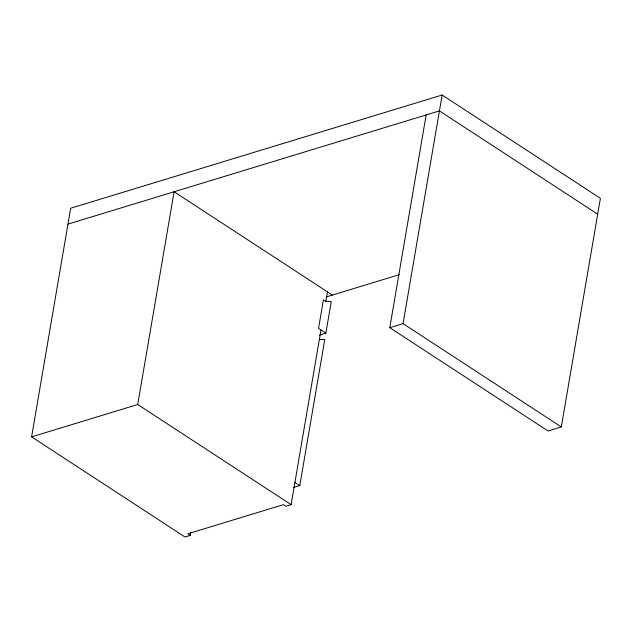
<?xml version="1.0" encoding="UTF-8"?>
<svg xmlns="http://www.w3.org/2000/svg" width="632" height="632" viewBox="0 0 632 632"><rect width="100%" height="100%" fill="white"/><g stroke="black" fill="none" stroke-linecap="round" stroke-linejoin="round"><path stroke-width="0.95" d="M190.793 532.468L190.303 535.367L184.994 536.987L31.6 436.87L70.681 208.236L442.139 95.013L600.4 198.314L561.319 426.94L548.055 430.984L389.786 327.692L426.158 114.937M31.6 436.87L137.729 404.519L174.1 191.765L332.361 295.057M190.303 535.367L187.87 533.779L283.381 504.668L285.822 506.256L291.123 504.636L320.977 329.991M319.271 335.173L325.851 333.167L331.279 301.409L325.859 301.409L327.495 291.881M293.216 487.588L299.797 485.589L324.761 339.518L319.35 339.51M389.786 327.692L403.058 323.647L442.139 95.013M67.964 224.115L439.422 110.892L597.682 214.185M326.728 296.779L399.385 274.628M403.058 323.647L561.319 426.94M325.859 301.409L323.426 299.821L318.544 328.395L325.851 333.167M294.923 482.406L299.797 485.589M137.729 404.519L291.123 504.636"/></g></svg>
